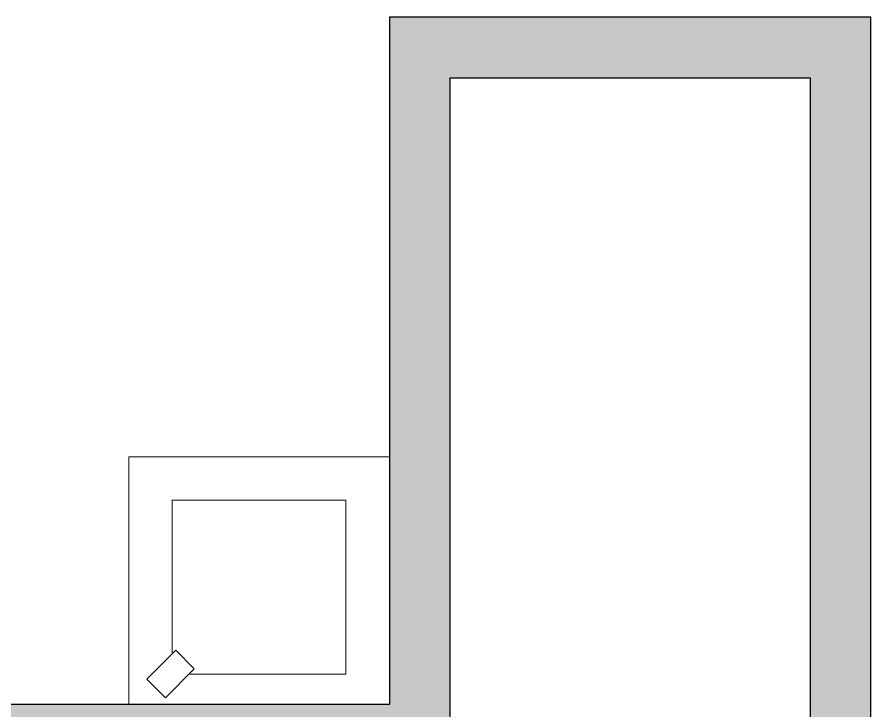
# Model space of a CAD drawing. Header units: millimetres. Extents: x 155927 to 295199, y -4084 to 97293.
# Drawn here: x 160268 to 161251, y 26065 to 26864 of the extents above; entities that cross this region are included whole.
import ezdxf

# ---------------------------------------------------------------- set-up
doc = ezdxf.new("R2010")
doc.units = ezdxf.units.MM
doc.header["$MEASUREMENT"] = 0
for name, color, linetype, lineweight in [('A-WALL-PATT', 7, 'CONTINUOUS', 9), ('I-WALL', 7, 'CONTINUOUS', 9), ('P-SANR-FIXT', 7, 'CONTINUOUS', 9)]:
    doc.layers.add(name, color=color, linetype=linetype, lineweight=lineweight)

msp = doc.modelspace()

# ---------------------------------------------------------------- hatches: boundary and pattern name
at = {"layer": 'A-WALL-PATT'}
for points in [[(160766.66, 26793.94), (161250.83, 26793.94), (161250.83, 26863.94), (160696.66, 26863.94), (160696.66, 26793.94), (160738.49, 26793.94)], [(160738.49, 25955.61), (160766.66, 25955.61), (160766.66, 26793.94), (160696.66, 26793.94), (160696.66, 25955.61)], [(161250.83, 25955.61), (161250.83, 26793.94), (161180.83, 26793.94), (161180.83, 25955.61)], [(160696.66, 26057.61), (160696.66, 26072.61), (157247.81, 26072.61), (157247.81, 26057.61), (160138.15, 26057.61)]]:
    msp.add_hatch(color=256, dxfattribs=at).paths.add_polyline_path(points, flags=0)

# ---------------------------------------------------------------- linework, layer by layer
at = {"layer": 'I-WALL', "lineweight": 30}
for p, q in [((161250.83, 26863.94), (160696.66, 26863.94)), ((160696.66, 26863.94), (160696.66, 26793.94)), ((161250.83, 26793.94), (161250.83, 26863.94)), ((160696.66, 26793.94), (160696.66, 26072.61)), ((160766.66, 26793.94), (161180.83, 26793.94)), ((160766.66, 26025.61), (160766.66, 26793.94)), ((161180.83, 26793.94), (161180.83, 26025.61)), ((161250.83, 25955.61), (161250.83, 26793.94)), ((160696.66, 26072.61), (157247.81, 26072.61))]:
    msp.add_line(p, q, dxfattribs=at)
at = {"layer": 'P-SANR-FIXT'}
for p, q in [((160696.66, 26357.61), (160396.66, 26357.61)), ((160396.66, 26357.61), (160396.66, 26072.61)), ((160446.66, 26307.61), (160646.66, 26307.61)), ((160446.66, 26130.82), (160446.66, 26307.61)), ((160646.66, 26307.61), (160646.66, 26107.61)), ((160417.48, 26101.65), (160450.74, 26134.91)), ((160450.74, 26134.91), (160472.07, 26113.58)), ((160472.07, 26113.58), (160438.81, 26080.32)), ((160417.48, 26101.65), (160438.81, 26080.32)), ((160646.66, 26107.61), (160466.1, 26107.61))]:
    msp.add_line(p, q, dxfattribs=at)

doc.saveas('drawing.dxf')
